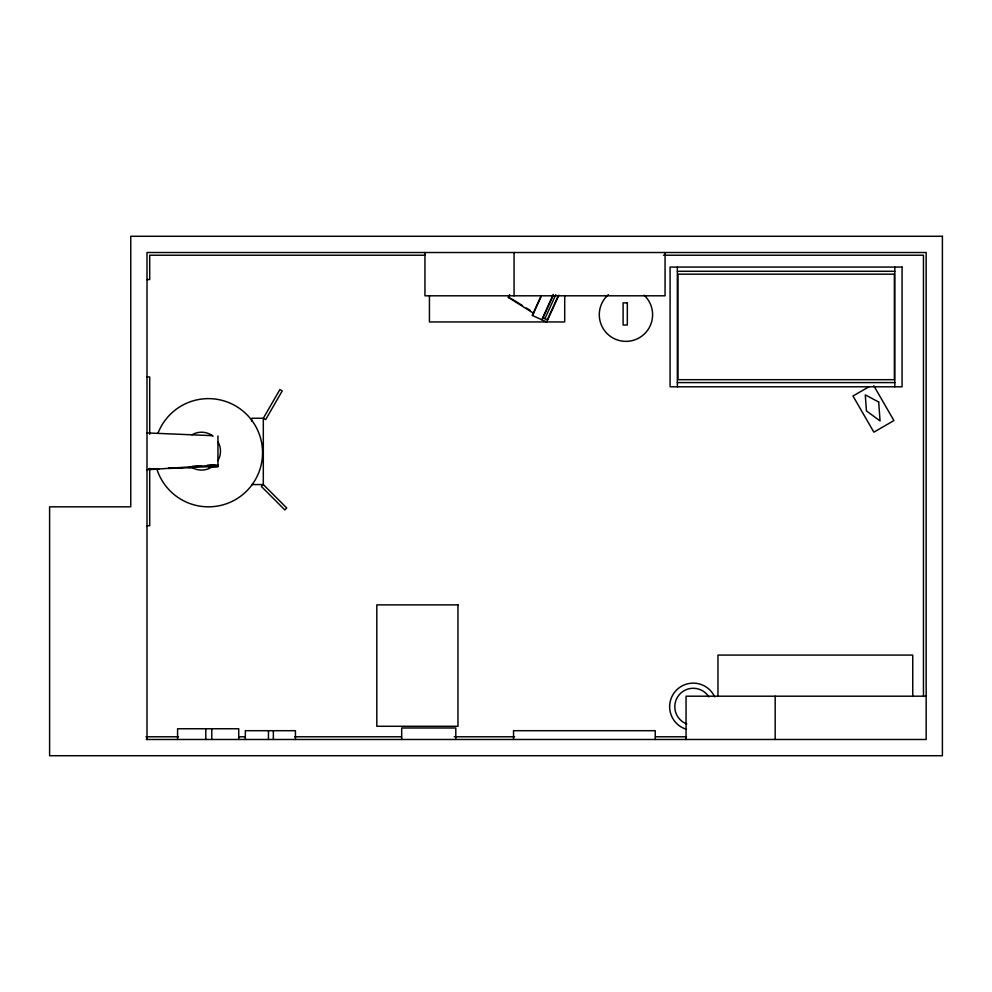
<?xml version="1.0" encoding="UTF-8"?>
<svg xmlns="http://www.w3.org/2000/svg" width="992" height="992" viewBox="0 0 992 992"><rect width="100%" height="100%" fill="white"/><g stroke="black" fill="none" stroke-linecap="round" stroke-linejoin="round"><path stroke-width="1.49" d="M533.547 313.274L508.326 297.389L509.59 294.624M541.161 295.703L532.233 315.406L546.716 321.978L558.843 295.244M532.518 315.543L541.186 296.447M541.793 319.746L553.276 294.413M543.033 317.787L553.251 295.244M544.93 318.655L555.793 294.698M558.236 295.802L547.361 319.759L542.76 317.676M191.989 434.806L192.076 434.744A18.935 18.935 0 0 1 213.069 436.12M869.029 386.731L852.984 396.006L873.865 432.165L893.928 420.583L873.816 385.752M192.212 466.389L201.215 465.719M207.216 465.273L214.718 464.702M147.002 469.774L217.942 465.025M157.79 468.72L148.54 469.092L159.34 468.745M168.59 468.298L182.466 467.753M188.641 467.505L217.942 466.339M168.59 468.435L193.266 467.616M208.692 467.096L217.942 466.798L217.942 435.91M425.159 255.217L149.705 255.217L149.705 279.558L147.002 279.558M663.474 255.217L923.465 255.217L923.465 696.52M677.35 271.287L894.809 271.287M147.002 376.96L149.705 376.96L149.705 434.31M677.35 382.59L894.809 382.59M251.646 484.567L263.314 484.567L286.75 508.003L284.84 509.913L261.392 486.477L263.314 484.567L263.314 418.252L279.893 389.546L282.224 390.898L265.658 419.604L263.314 418.252L251.646 418.252L251.646 421.34M146.642 525.76L149.705 525.76L149.705 468.41M926.168 696.198L686.055 696.198L686.055 739.486M145.973 736.783L178.498 736.783M238.898 736.783L245.098 736.783M294.661 736.783L401.524 736.783M454.187 736.783L514.588 736.783M655.526 736.783L686.501 736.783M146.295 739.486L926.168 739.486L926.168 252.514L147.002 252.514L147.002 739.486M147.002 432.921L212.201 435.662L211.011 434.744M508.326 297.389L510.768 298.493M511.984 299.051L522.462 305.573M526.392 308.028L530.323 310.471M190.712 466.5L192.076 467.554A18.935 18.935 0 0 0 211.011 467.554M912.752 696.434L912.752 655.08L717.96 655.08L717.96 696.434M894.809 267.071L894.809 386.793M775.174 696.198L775.174 739.486M677.35 267.071L677.35 386.793M665.062 252.514L665.062 295.802L424.948 295.802L424.948 252.514M655.241 739.486L655.241 730.695L513.546 730.695L513.546 739.486M564.708 295.765L564.708 321.954L429.437 321.954L429.437 295.765M514.067 252.514L514.067 295.802M455.799 739.486L455.799 727.992L401.686 727.992L401.686 739.486M295.43 739.486L295.43 730.695L245.322 730.695L245.322 739.486M273.358 730.695L273.358 739.486M268.448 730.695L268.448 739.486M238.725 739.486L238.725 728.76L177.58 728.76L177.58 739.486M211.78 728.76L211.78 739.486M205.803 728.76L205.803 739.486M644.081 295.17A26.66 26.66 0 0 1 644.837 333.51A26.66 26.66 0 0 1 606.484 332.94A26.66 26.66 0 0 1 608.406 294.636M686.489 729.318A23.597 23.597 0 0 1 675.428 691.238A23.597 23.597 0 0 1 714.674 696.88M686.824 723.986A18.426 18.426 0 0 1 678.937 695.082A18.426 18.426 0 0 1 708.846 696.905M217.942 441.688A18.935 18.935 0 0 1 217.942 460.623M157.926 433.343A54.114 54.114 0 0 1 241.763 410.093A54.114 54.114 0 0 1 239.481 497.054A54.114 54.114 0 0 1 156.984 469.439M942.4 236.282L130.758 236.282L130.758 506.825L49.6 506.825L49.6 755.718L942.4 755.718L942.4 236.282M902.075 267.071L670.084 267.071L670.084 386.793L902.075 386.793L902.075 267.071M894.362 274.176L677.933 274.176L677.933 379.688L894.362 379.688L894.362 274.176M627.328 302.87L623.1 302.87L623.1 325.016L627.328 325.016L627.328 302.87M457.969 604.872L376.811 604.872L376.811 726.28L457.969 726.28L457.969 604.872M878.689 402.045L865.272 394.866L866.438 410.924L880.053 420.93L878.689 402.045"/></g></svg>
